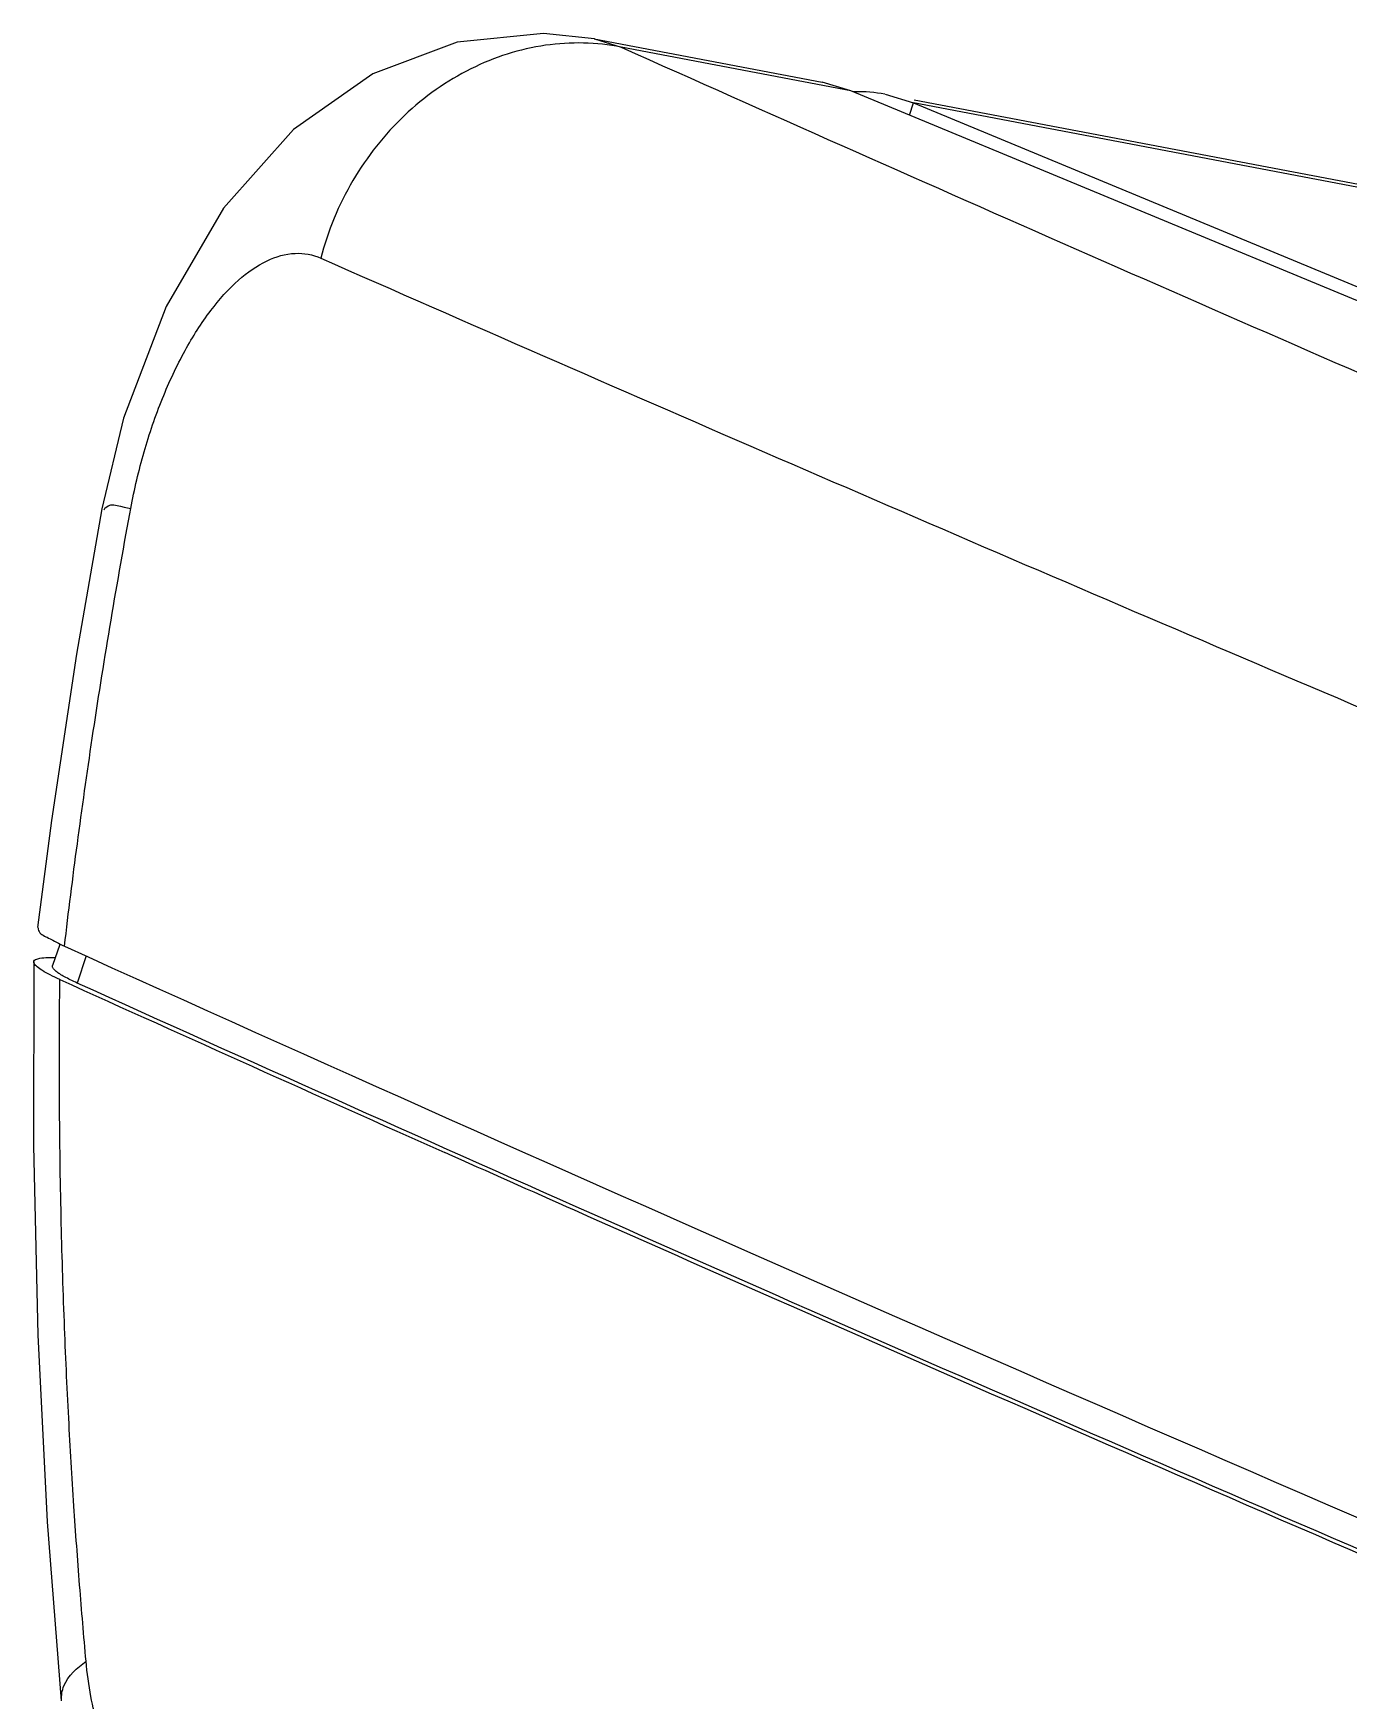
# Model space of a CAD drawing. Header units: millimetres. Extents: x -2947 to 97, y -3022 to 322.
# Drawn here: x -1614.04 to -1594.57, y -2109.48 to -2084.8 of the extents above; entities that cross this region are included whole.
import ezdxf

# ---------------------------------------------------------------- set-up
doc = ezdxf.new("R2010")
doc.units = ezdxf.units.MM
doc.layers.get('0').update_dxf_attribs({"linetype": 'CONTINUOUS'})

msp = doc.modelspace()

# ---------------------------------------------------------------- linework, layer by layer
at = {"color": 7}
for p, q in [((-1606.486924465407, -2084.802266347966), (-1607.760704709508, -2084.930651530466)), ((-1605.728623751107, -2084.885757903966), (-1606.486924465407, -2084.802266347966)), ((-1605.732110248108, -2084.885001622566), (-1602.358899949707, -2085.526539980066)), ((-1605.728091380707, -2084.885769567466), (-1605.333894071907, -2085.007242891066)), ((-1607.760704709508, -2084.930651530466), (-1609.009409997607, -2085.400465469365)), ((-1601.934729152407, -2085.653649164866), (-1605.333910151807, -2085.007239807866)), ((-1609.009409997607, -2085.400465469365), (-1610.184604889108, -2086.224880356665)), ((-1601.934729152407, -2085.653649164866), (-1602.358886890507, -2085.526542463766)), ((-1580.691511225507, -2094.454737813766), (-1601.934729152407, -2085.653649164866)), ((-1601.429206409307, -2085.703354946966), (-1601.005056300707, -2085.830460196966)), ((-1601.065397681307, -2086.013814153466), (-1601.005056300707, -2085.830460196966)), ((-1572.892040649308, -2091.177170389966), (-1601.005056300707, -2085.830460196966)), ((-1601.005056300707, -2085.830460196966), (-1580.441845770107, -2094.349821030566)), ((-1600.996532786607, -2085.785643538666), (-1572.815965101407, -2091.145201202466)), ((-1610.184604889108, -2086.224880356665), (-1611.221982884907, -2087.390929951266)), ((-1611.221982884907, -2087.390929951266), (-1612.071953139807, -2088.846068669765)), ((-1612.071953139807, -2088.846068669765), (-1612.701544897707, -2090.498994302066)), ((-1612.701544897707, -2090.498994302066), (-1613.023527663607, -2091.838893784666)), ((-1613.023560960407, -2091.838987532766), (-1613.396765483607, -2093.990420310466)), ((-1613.023545998607, -2091.838990290566), (-1613.023527663607, -2091.838893784666)), ((-1612.608761899907, -2091.911934958266), (-1612.594272562707, -2091.833592145066)), ((-1613.396765483607, -2093.990420310466), (-1613.766949005807, -2096.452441313266)), ((-1613.766949005807, -2096.452441313266), (-1613.973275959607, -2098.037907144166)), ((-1613.645368287407, -2098.288551944366), (-1613.751842922107, -2098.598499413366)), ((-1613.254315330007, -2098.456518886166), (-1613.388165092907, -2098.857367273466)), ((-1614.030521524407, -2098.543392551966), (-1614.036636842807, -2101.265584932366)), ((-1614.030518401007, -2098.543393320666), (-1614.028500757008, -2098.532226405666)), ((-1614.036636842807, -2101.265584932366), (-1613.970564202607, -2104.065523599465)), ((-1613.970564202607, -2104.065523599465), (-1613.831219638108, -2106.833198752366)), ((-1613.831219638108, -2106.833198752366), (-1613.626550892807, -2109.478837327466))]:
    msp.add_line(p, q, dxfattribs=at)
for centre, radius, start, end in [((-1601.838639381107, -2087.821184148266), 2.155532655, 90.9853697128083, 91.499262551605), ((-1601.839364115207, -2087.863032825166), 2.1973631546, 79.24666310010278, 90.94770982070476), ((-1164.068082025007, -1106.108233806765), 1089.7551567053, 245.6350113840968, 245.9635708553972)]:
    msp.add_arc(centre, radius, start, end, dxfattribs=at)
msp.add_ellipse((-985.3629679782074, -2227.284706002066), major_axis=(-719.5930674416, 192.1727738432), ratio=0.0984815698, start_param=0.5363657622, end_param=0.6002620797, dxfattribs=at)
for points, start_tangent, end_tangent in [([(-1605.334179387607, -2085.007120331065), (-1606.453952309608, -2084.979449952766), (-1607.558266107507, -2085.327190983866), (-1608.540647708307, -2086.016815765566), (-1609.306380204407, -2086.981833713566), (-1609.781635040707, -2088.129202047066)], (-0.9806968003431367, 0.1955346153414635), (-0.2512237729169485, -0.9679290345481808)), ([(-1605.333910151807, -2085.007239807866), (-1598.800005590108, -2087.906742260866), (-1592.348587064707, -2090.724158435965), (-1586.003859082807, -2093.454492535066)], (0.9127640003498734, -0.4084873066146564), (0.9195569832246477, -0.3929566828580281)), ([(-1612.594272562707, -2091.833592145066), (-1612.396673213507, -2090.996497250366), (-1612.124600652407, -2090.205716094266), (-1611.790244574107, -2089.497447028066), (-1611.408757724407, -2088.904512752666), (-1610.997548135507, -2088.454379205866), (-1610.575516059507, -2088.167943216466), (-1610.161956518107, -2088.058512109465), (-1609.781635044008, -2088.129202046366)], (0.1823457967033308, 0.9832344636070419), (0.9152579208524348, -0.4028683883315718)), ([(-1609.781635044008, -2088.129202046366), (-1603.211599585607, -2091.000144658666), (-1596.724785342707, -2093.790261294665), (-1590.345024299007, -2096.494743979566)], (0.9151004504107756, -0.4032259486416959), (0.9216528140963335, -0.3880155799298651)), ([(-1612.987598370107, -2091.854704336166), (-1612.964778521307, -2091.818796017265), (-1612.594272613607, -2091.833592134466)], (0.4027740946381501, 0.9152994202382182), (0.9960114556370916, -0.0892254461444815)), ([(-1613.575590091507, -2098.312552932266), (-1613.385162615307, -2096.795956371266), (-1613.164079253007, -2095.234884275265), (-1612.904112488307, -2093.592888453766), (-1612.608761899907, -2091.911934958266)], (0.1168229429722551, 0.9931527576336387), (0.1814711457854105, 0.9833962696936216)), ([(-1613.963197341607, -2098.038880991066), (-1613.959366585307, -2098.079028289166), (-1613.832279000108, -2098.181187741366), (-1613.662938108407, -2098.269328768566)], (-0.09564454800358317, -0.9954155516351902), (0.8845096615995519, -0.4665218735890593)), ([(-1613.662938108407, -2098.269328768566), (-1613.575881202507, -2098.312422479666)], (0.8845096615922607, -0.4665218736028831), (0.9109848546910272, -0.4124398071519871)), ([(-1613.644247255108, -2098.805354394366), (-1613.788979137707, -2098.735868477866), (-1613.901710485907, -2098.672869866065), (-1613.979944934107, -2098.617479197066), (-1614.022428923207, -2098.570384501466), (-1614.030303861007, -2098.543391187865)], (-0.9109211751920885, 0.4125804316574701), (-0.009941042105961653, 0.9999505866200827)), ([(-1614.028500757008, -2098.532226405666), (-1613.969068590507, -2098.497750112466)], (0.5453789849434181, 0.8381895744890215), (0.9634745291769303, 0.2677999843676103)), ([(-1613.969068590507, -2098.497750112466), (-1613.850659681508, -2098.480235457366), (-1613.710803640907, -2098.478005373566)], (0.963474529161951, 0.2677999844215023), (0.9998149377521365, -0.01923772979567743)), ([(-1613.388142592207, -2098.857377462666), (-1613.490371261807, -2098.809124052866), (-1613.575836315908, -2098.764550635366), (-1613.644958226807, -2098.723498372166), (-1613.697382150307, -2098.686241492966), (-1613.732686629907, -2098.653087246666), (-1613.743914019307, -2098.638067382266), (-1613.750876806907, -2098.624082692266), (-1613.753591975307, -2098.611135075666), (-1613.752088542607, -2098.599243021966), (-1613.751840431507, -2098.598499857866)], (-0.9109523639268883, 0.4125115642694321), (0.3287022063408067, 0.9444336183907717)), ([(-1613.255976206207, -2108.894816175166), (-1613.351052026007, -2107.770772106266), (-1613.435788811307, -2106.598382618065), (-1613.512847030908, -2105.299689042366), (-1613.577585605407, -2103.872683479666), (-1613.624783916207, -2102.320291845465), (-1613.649085582307, -2100.638156894366), (-1613.644246680907, -2098.805354646865)], (-0.0903338869485246, 0.9959115366681778), (0.01148103483932034, 0.9999340907474943)), ([(-1589.672710216307, -2109.277215833966), (-1597.856890950207, -2105.748046875566), (-1605.763238378307, -2102.274238601066), (-1613.388142591907, -2098.857377461866)], (-0.9195525442335851, 0.3929670703679131), (-0.9109847545660117, 0.4124400283050897)), ([(-1589.935423216607, -2109.226197269766), (-1598.119990806508, -2105.695600747066), (-1606.023667086607, -2102.221645255066), (-1607.944319969808, -2101.367088052166)], (-0.9195035643263471, 0.3930816647862674), (-0.9132721072365029, 0.4073500437508231)), ([(-1613.618778888708, -2109.478232148465), (-1613.584068197107, -2109.258629468666), (-1613.255976214107, -2108.894816174666)], (-0.06206513494498913, 0.9980721011150749), (0.8016050619020676, 0.5978539326064372)), ([(-1612.374082620007, -2110.898455869566), (-1612.595745275207, -2110.746252586366), (-1612.784523088007, -2110.516721604366), (-1612.944950770607, -2110.219240803066), (-1613.078660110307, -2109.854535575566), (-1613.183988540108, -2109.417946702366), (-1613.255976206207, -2108.894816175166)], (-0.9129069122410577, 0.408167820366204), (-0.0904120186072266, 0.9959044466671321))]:
    msp.add_spline(points, degree=3, dxfattribs=dict(at, start_tangent=start_tangent, end_tangent=end_tangent))

doc.saveas('drawing.dxf')
